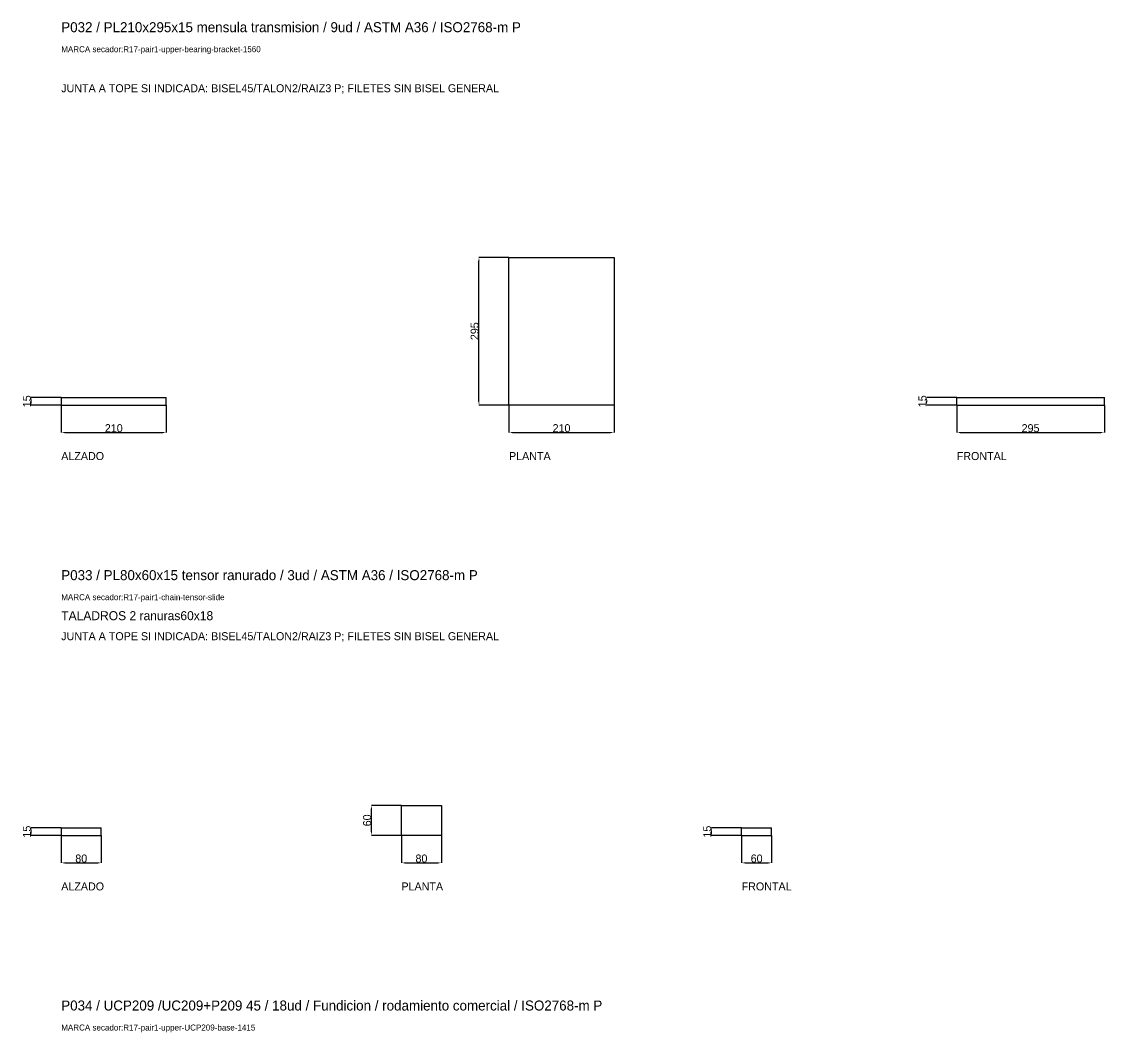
# Model space of a CAD drawing. Header units: millimetres. Extents: x -79 to 41330, y -75911 to 371.
# Drawn here: x -79 to 2085, y -42384 to -40365 of the extents above; entities that cross this region are included whole.
import ezdxf

# ---------------------------------------------------------------- set-up
doc = ezdxf.new("R2010")
doc.units = ezdxf.units.MM
for name, color, linetype in [('R17_COTAS_P', 1, 'Continuous'), ('R17_PIEZAS_P', 3, 'Continuous'), ('R17_TEXTOS', 7, 'Continuous')]:
    doc.layers.add(name, color=color, linetype=linetype)
doc.dimstyles.get("Standard").update_dxf_attribs({"dimtxt": 2.5, "dimasz": 2.5, "dimexe": 1.25, "dimexo": 0.625, "dimtad": 1, "dimcen": 2.5, "dimazin": 3, "dimtfac": 1, "dimtmove": 0, "dimatfit": 3})

# ---------------------------------------------------------------- blocks, each defined once
blk = doc.blocks.new('_CLOSEDFILLED')
at = {"color": 0, "linetype": 'BYBLOCK'}
blk.add_solid([(-1, 0.16), (0, 0), (-1, -0.16)], dxfattribs=at)
blk = doc.blocks.new('*D195')
for p, q in [((0, -41130.8), (0, -41185.8)), ((210, -41130.8), (210, -41185.8)), ((7, -41185.8), (203, -41185.8))]:
    blk.add_line(p, q)
at = {"layer": 'Defpoints'}
for p in [(0, -41130.8), (210, -41130.8), (0, -41185.8)]:
    blk.add_point(p, dxfattribs=at)
at = {"layer": 'R17_COTAS_P', "xscale": 7, "yscale": 7, "rotation": 180}
blk.add_blockref('_CLOSEDFILLED', (0, -41185.8), dxfattribs=at)
at = {"layer": 'R17_COTAS_P', "xscale": 7, "yscale": 7}
blk.add_blockref('_CLOSEDFILLED', (210, -41185.8), dxfattribs=at)
at = {"layer": 'R17_COTAS_P', "insert": (105, -41177.2), "char_height": 16, "attachment_point": 5}
blk.add_mtext('210', dxfattribs=at)
blk = doc.blocks.new('*D196')
for p, q in [((0, -41115.8), (-60, -41115.8)), ((-60, -41123.8), (-60, -41122.8)), ((0, -41130.8), (-60, -41130.8))]:
    blk.add_line(p, q)
at = {"layer": 'Defpoints'}
for p in [(0, -41115.8), (-60, -41130.8), (0, -41130.8)]:
    blk.add_point(p, dxfattribs=at)
at = {"layer": 'R17_COTAS_P', "xscale": 7, "yscale": 7}
for p, rotation in [((-60, -41115.8), 90), ((-60, -41130.8), 270)]:
    blk.add_blockref('_CLOSEDFILLED', p, dxfattribs=dict(at, rotation=rotation))
at = {"layer": 'R17_COTAS_P', "insert": (-68.6, -41123.3), "char_height": 16, "attachment_point": 5, "rotation": 90}
blk.add_mtext('15', dxfattribs=at)
blk = doc.blocks.new('*D197')
for p, q in [((895, -41130.8), (895, -41185.8)), ((1105, -41130.8), (1105, -41185.8)), ((902, -41185.8), (1098, -41185.8))]:
    blk.add_line(p, q)
at = {"layer": 'Defpoints'}
for p in [(895, -41130.8), (1105, -41130.8), (895, -41185.8)]:
    blk.add_point(p, dxfattribs=at)
at = {"layer": 'R17_COTAS_P', "xscale": 7, "yscale": 7, "rotation": 180}
blk.add_blockref('_CLOSEDFILLED', (895, -41185.8), dxfattribs=at)
at = {"layer": 'R17_COTAS_P', "xscale": 7, "yscale": 7}
blk.add_blockref('_CLOSEDFILLED', (1105, -41185.8), dxfattribs=at)
at = {"layer": 'R17_COTAS_P', "insert": (1000, -41177.2), "char_height": 16, "attachment_point": 5}
blk.add_mtext('210', dxfattribs=at)
blk = doc.blocks.new('*D198')
for p, q in [((895, -40835.8), (835, -40835.8)), ((835, -41123.8), (835, -40842.8)), ((895, -41130.8), (835, -41130.8))]:
    blk.add_line(p, q)
at = {"layer": 'Defpoints'}
for p in [(895, -40835.8), (835, -41130.8), (895, -41130.8)]:
    blk.add_point(p, dxfattribs=at)
at = {"layer": 'R17_COTAS_P', "xscale": 7, "yscale": 7}
for p, rotation in [((835, -40835.8), 90), ((835, -41130.8), 270)]:
    blk.add_blockref('_CLOSEDFILLED', p, dxfattribs=dict(at, rotation=rotation))
at = {"layer": 'R17_COTAS_P', "insert": (826.4, -40983.3), "char_height": 16, "attachment_point": 5, "rotation": 90}
blk.add_mtext('295', dxfattribs=at)
blk = doc.blocks.new('*D199')
for p, q in [((1790, -41130.8), (1790, -41185.8)), ((2085, -41130.8), (2085, -41185.8)), ((1797, -41185.8), (2078, -41185.8))]:
    blk.add_line(p, q)
at = {"layer": 'Defpoints'}
for p in [(1790, -41130.8), (2085, -41130.8), (1790, -41185.8)]:
    blk.add_point(p, dxfattribs=at)
at = {"layer": 'R17_COTAS_P', "xscale": 7, "yscale": 7, "rotation": 180}
blk.add_blockref('_CLOSEDFILLED', (1790, -41185.8), dxfattribs=at)
at = {"layer": 'R17_COTAS_P', "xscale": 7, "yscale": 7}
blk.add_blockref('_CLOSEDFILLED', (2085, -41185.8), dxfattribs=at)
at = {"layer": 'R17_COTAS_P', "insert": (1937.5, -41177.2), "char_height": 16, "attachment_point": 5}
blk.add_mtext('295', dxfattribs=at)
blk = doc.blocks.new('*D200')
for p, q in [((1790, -41115.8), (1730, -41115.8)), ((1730, -41123.8), (1730, -41122.8)), ((1790, -41130.8), (1730, -41130.8))]:
    blk.add_line(p, q)
at = {"layer": 'Defpoints'}
for p in [(1790, -41115.8), (1730, -41130.8), (1790, -41130.8)]:
    blk.add_point(p, dxfattribs=at)
at = {"layer": 'R17_COTAS_P', "xscale": 7, "yscale": 7}
for p, rotation in [((1730, -41115.8), 90), ((1730, -41130.8), 270)]:
    blk.add_blockref('_CLOSEDFILLED', p, dxfattribs=dict(at, rotation=rotation))
at = {"layer": 'R17_COTAS_P', "insert": (1721.4, -41123.3), "char_height": 16, "attachment_point": 5, "rotation": 90}
blk.add_mtext('15', dxfattribs=at)
blk = doc.blocks.new('*D201')
for p, q in [((0, -41990.8), (0, -42045.8)), ((80, -41990.8), (80, -42045.8)), ((7, -42045.8), (73, -42045.8))]:
    blk.add_line(p, q)
at = {"layer": 'Defpoints'}
for p in [(0, -41990.8), (80, -41990.8), (0, -42045.8)]:
    blk.add_point(p, dxfattribs=at)
at = {"layer": 'R17_COTAS_P', "xscale": 7, "yscale": 7, "rotation": 180}
blk.add_blockref('_CLOSEDFILLED', (0, -42045.8), dxfattribs=at)
at = {"layer": 'R17_COTAS_P', "xscale": 7, "yscale": 7}
blk.add_blockref('_CLOSEDFILLED', (80, -42045.8), dxfattribs=at)
at = {"layer": 'R17_COTAS_P', "insert": (40, -42037.2), "char_height": 16, "attachment_point": 5}
blk.add_mtext('80', dxfattribs=at)
blk = doc.blocks.new('*D202')
for p, q in [((0, -41975.8), (-60, -41975.8)), ((-60, -41983.8), (-60, -41982.8)), ((0, -41990.8), (-60, -41990.8))]:
    blk.add_line(p, q)
at = {"layer": 'Defpoints'}
for p in [(0, -41975.8), (-60, -41990.8), (0, -41990.8)]:
    blk.add_point(p, dxfattribs=at)
at = {"layer": 'R17_COTAS_P', "xscale": 7, "yscale": 7}
for p, rotation in [((-60, -41975.8), 90), ((-60, -41990.8), 270)]:
    blk.add_blockref('_CLOSEDFILLED', p, dxfattribs=dict(at, rotation=rotation))
at = {"layer": 'R17_COTAS_P', "insert": (-68.6, -41983.3), "char_height": 16, "attachment_point": 5, "rotation": 90}
blk.add_mtext('15', dxfattribs=at)
blk = doc.blocks.new('*D203')
for p, q in [((680, -41990.8), (680, -42045.8)), ((760, -41990.8), (760, -42045.8)), ((687, -42045.8), (753, -42045.8))]:
    blk.add_line(p, q)
at = {"layer": 'Defpoints'}
for p in [(680, -41990.8), (760, -41990.8), (680, -42045.8)]:
    blk.add_point(p, dxfattribs=at)
at = {"layer": 'R17_COTAS_P', "xscale": 7, "yscale": 7, "rotation": 180}
blk.add_blockref('_CLOSEDFILLED', (680, -42045.8), dxfattribs=at)
at = {"layer": 'R17_COTAS_P', "xscale": 7, "yscale": 7}
blk.add_blockref('_CLOSEDFILLED', (760, -42045.8), dxfattribs=at)
at = {"layer": 'R17_COTAS_P', "insert": (720, -42037.2), "char_height": 16, "attachment_point": 5}
blk.add_mtext('80', dxfattribs=at)
blk = doc.blocks.new('*D204')
for p, q in [((680, -41930.8), (620, -41930.8)), ((620, -41983.8), (620, -41937.8)), ((680, -41990.8), (620, -41990.8))]:
    blk.add_line(p, q)
at = {"layer": 'Defpoints'}
for p in [(680, -41930.8), (620, -41990.8), (680, -41990.8)]:
    blk.add_point(p, dxfattribs=at)
at = {"layer": 'R17_COTAS_P', "xscale": 7, "yscale": 7}
for p, rotation in [((620, -41930.8), 90), ((620, -41990.8), 270)]:
    blk.add_blockref('_CLOSEDFILLED', p, dxfattribs=dict(at, rotation=rotation))
at = {"layer": 'R17_COTAS_P', "insert": (611.4, -41960.8), "char_height": 16, "attachment_point": 5, "rotation": 90}
blk.add_mtext('60', dxfattribs=at)
blk = doc.blocks.new('*D205')
for p, q in [((1360, -41990.8), (1360, -42045.8)), ((1420, -41990.8), (1420, -42045.8)), ((1367, -42045.8), (1413, -42045.8))]:
    blk.add_line(p, q)
at = {"layer": 'Defpoints'}
for p in [(1360, -41990.8), (1420, -41990.8), (1360, -42045.8)]:
    blk.add_point(p, dxfattribs=at)
at = {"layer": 'R17_COTAS_P', "xscale": 7, "yscale": 7, "rotation": 180}
blk.add_blockref('_CLOSEDFILLED', (1360, -42045.8), dxfattribs=at)
at = {"layer": 'R17_COTAS_P', "xscale": 7, "yscale": 7}
blk.add_blockref('_CLOSEDFILLED', (1420, -42045.8), dxfattribs=at)
at = {"layer": 'R17_COTAS_P', "insert": (1390, -42037.2), "char_height": 16, "attachment_point": 5}
blk.add_mtext('60', dxfattribs=at)
blk = doc.blocks.new('*D206')
for p, q in [((1360, -41975.8), (1300, -41975.8)), ((1300, -41983.8), (1300, -41982.8)), ((1360, -41990.8), (1300, -41990.8))]:
    blk.add_line(p, q)
at = {"layer": 'Defpoints'}
for p in [(1360, -41975.8), (1300, -41990.8), (1360, -41990.8)]:
    blk.add_point(p, dxfattribs=at)
at = {"layer": 'R17_COTAS_P', "xscale": 7, "yscale": 7}
for p, rotation in [((1300, -41975.8), 90), ((1300, -41990.8), 270)]:
    blk.add_blockref('_CLOSEDFILLED', p, dxfattribs=dict(at, rotation=rotation))
at = {"layer": 'R17_COTAS_P', "insert": (1291.4, -41983.3), "char_height": 16, "attachment_point": 5, "rotation": 90}
blk.add_mtext('15', dxfattribs=at)

msp = doc.modelspace()

# ---------------------------------------------------------------- linework, layer by layer
at = {"layer": 'R17_PIEZAS_P'}
for p, q in [((895, -41130.803), (895, -40835.803)), ((895, -40835.803), (1105, -40835.803)), ((1105, -40835.803), (1105, -41130.803)), ((0, -41115.803), (210, -41115.803)), ((0, -41115.803), (0, -41130.803)), ((210, -41130.803), (210, -41115.803)), ((1790, -41115.803), (2085, -41115.803)), ((1790, -41130.803), (1790, -41115.803)), ((2085, -41130.803), (2085, -41115.803)), ((0, -41130.803), (210, -41130.803)), ((1105, -41130.803), (895, -41130.803)), ((1790, -41130.803), (2085, -41130.803)), ((680, -41990.803), (680, -41930.803)), ((680, -41930.803), (760, -41930.803)), ((760, -41930.803), (760, -41990.803)), ((0, -41975.803), (80, -41975.803)), ((0, -41975.803), (0, -41990.803)), ((80, -41990.803), (80, -41975.803)), ((1360, -41975.803), (1420, -41975.803)), ((1360, -41990.803), (1360, -41975.803)), ((1420, -41990.803), (1420, -41975.803)), ((0, -41990.803), (80, -41990.803)), ((760, -41990.803), (680, -41990.803)), ((1360, -41990.803), (1420, -41990.803))]:
    msp.add_line(p, q, dxfattribs=at)

# ---------------------------------------------------------------- texts
at = {"layer": 'R17_TEXTOS'}
for s, height, p in [('P032 / PL210x295x15 mensula transmision / 9ud / ASTM A36 / ISO2768-m P', 20, (0, -40385.803)), ('MARCA secador:R17-pair1-upper-bearing-bracket-1560', 12, (0, -40425.803)), ('JUNTA A TOPE SI INDICADA: BISEL45/TALON2/RAIZ3 P; FILETES SIN BISEL GENERAL', 16, (0, -40505.803)), ('ALZADO', 16, (0, -41240.803)), ('PLANTA', 16, (895, -41240.803)), ('FRONTAL', 16, (1790, -41240.803)), ('P033 / PL80x60x15 tensor ranurado / 3ud / ASTM A36 / ISO2768-m P', 20, (0, -41480.803)), ('MARCA secador:R17-pair1-chain-tensor-slide', 12, (0, -41520.803)), ('TALADROS 2 ranuras60x18', 18, (0, -41560.803)), ('JUNTA A TOPE SI INDICADA: BISEL45/TALON2/RAIZ3 P; FILETES SIN BISEL GENERAL', 16, (0, -41600.803)), ('ALZADO', 16, (0, -42100.803)), ('PLANTA', 16, (680, -42100.803)), ('FRONTAL', 16, (1360, -42100.803)), ('P034 / UCP209 /UC209+P209 45 / 18ud / Fundicion / rodamiento comercial / ISO2768-m P', 20, (0, -42340.803)), ('MARCA secador:R17-pair1-upper-UCP209-base-1415', 12, (0, -42380.803))]:
    msp.add_text(s, height=height, dxfattribs=at).set_placement(p)

# ---------------------------------------------------------------- dimensions: what is measured, and where the dimension line sits
at = {"layer": 'R17_COTAS_P'}
for base, p1, p2, picture, middle in [((835, -41130.803), (895, -41130.803), (895, -40835.803), '*D198', (826.375, -40983.303)), ((-60, -41130.803), (0, -41130.803), (0, -41115.803), '*D196', (-68.625, -41123.303)), ((1730, -41130.803), (1790, -41130.803), (1790, -41115.803), '*D200', (1721.375, -41123.303)), ((620, -41990.803), (680, -41990.803), (680, -41930.803), '*D204', (611.375, -41960.803)), ((-60, -41990.803), (0, -41990.803), (0, -41975.803), '*D202', (-68.625, -41983.303)), ((1300, -41990.803), (1360, -41990.803), (1360, -41975.803), '*D206', (1291.375, -41983.303))]:
    dim = msp.add_linear_dim(base=base, p1=p1, p2=p2, angle=90, dimstyle='Standard', override={"dimtxt": 16, "dimasz": 7, "dimtad": 1, "dimdec": 2}, dxfattribs=at)
    dim.commit()
    dim.dimension.update_dxf_attribs({"geometry": picture, "text_midpoint": middle})
for base, p1, p2, picture, middle in [((0, -41185.803), (0, -41130.803), (210, -41130.803), '*D195', (105, -41177.178)), ((895, -41185.803), (895, -41130.803), (1105, -41130.803), '*D197', (1000, -41177.178)), ((1790, -41185.803), (1790, -41130.803), (2085, -41130.803), '*D199', (1937.5, -41177.178)), ((0, -42045.803), (0, -41990.803), (80, -41990.803), '*D201', (40, -42037.178)), ((680, -42045.803), (680, -41990.803), (760, -41990.803), '*D203', (720, -42037.178)), ((1360, -42045.803), (1360, -41990.803), (1420, -41990.803), '*D205', (1390, -42037.178))]:
    dim = msp.add_linear_dim(base=base, p1=p1, p2=p2, dimstyle='Standard', override={"dimtxt": 16, "dimasz": 7, "dimtad": 1, "dimdec": 2}, dxfattribs=at)
    dim.commit()
    dim.dimension.update_dxf_attribs({"geometry": picture, "text_midpoint": middle})

doc.saveas('drawing.dxf')
